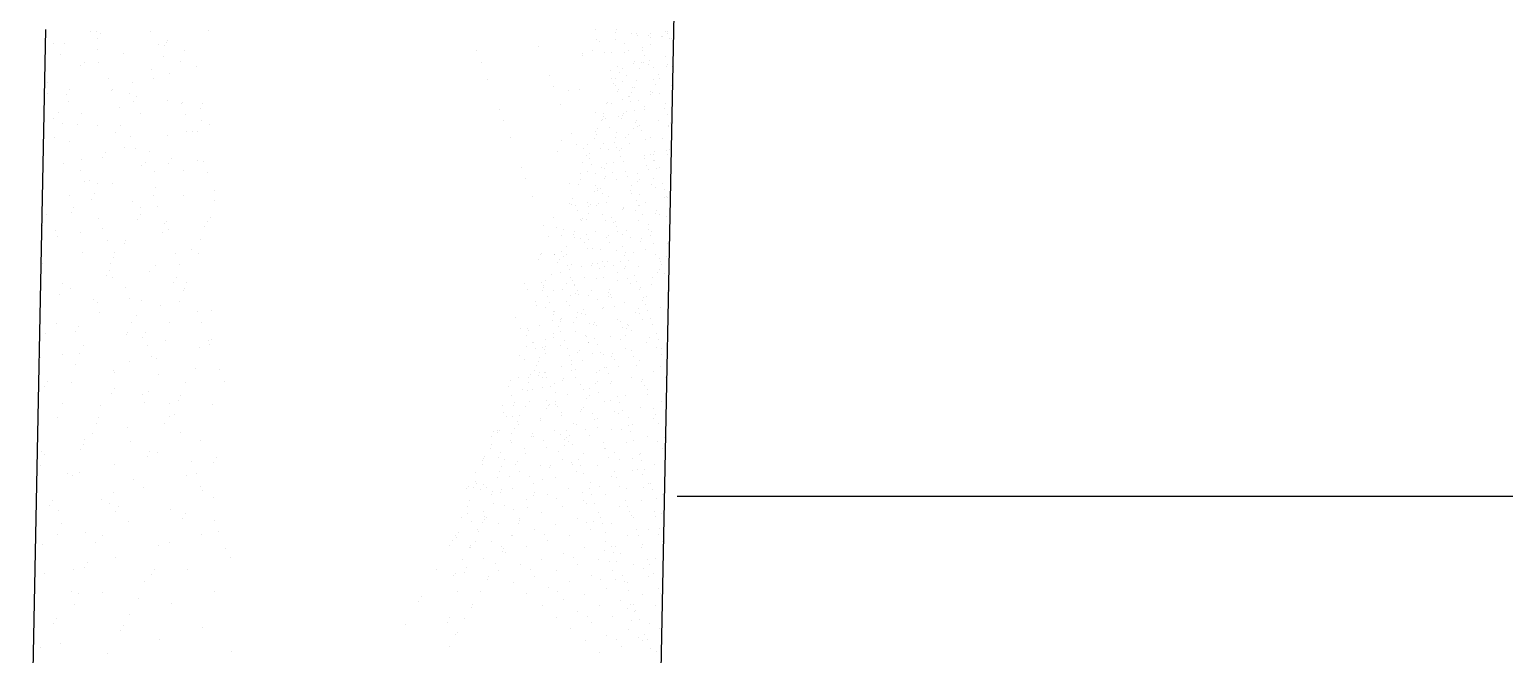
# Model space of a CAD drawing. Extents: x -1836 to 8857, y -4220 to 3051.
# Drawn here: x 8262.5 to 8319.8, y -595.4 to -571.1 of the extents above; entities that cross this region are included whole.
import ezdxf

# ---------------------------------------------------------------- set-up
doc = ezdxf.new("R2010")
doc.units = 0
doc.header["$MEASUREMENT"] = 0
doc.layers.get('0').update_dxf_attribs({"linetype": 'CONTINUOUS'})
doc.layers.add('15', color=1, linetype='CONTINUOUS')
doc.layers.add('25', color=2, linetype='CONTINUOUS')

# ---------------------------------------------------------------- blocks, each defined once
blk = doc.blocks.new('*X70')
at = {"color": 0}
for p, q in [((5015.584, 2578.565), (5015.584, 2578.565)), ((5016.195, 2577.327), (5016.195, 2577.327)), ((5016.996, 2577.673), (5016.996, 2577.673)), ((5018.592, 2577.572), (5018.592, 2577.572)), ((5018.776, 2577.403), (5018.776, 2577.403)), ((5019.309, 2577.332), (5019.309, 2577.332)), ((5019.554, 2577.661), (5019.554, 2577.661)), ((5022.402, 2577.183), (5022.402, 2577.183)), ((5015.586, 2576.694), (5015.586, 2576.694)), ((5015.647, 2576.638), (5015.647, 2576.638)), ((5015.77, 2576.526), (5015.77, 2576.526)), ((5016.617, 2577.058), (5016.617, 2577.058)), ((5017.019, 2576.474), (5017.019, 2576.474)), ((5018.348, 2576.735), (5018.348, 2576.735)), ((5018.377, 2576.653), (5018.377, 2576.653)), ((5018.898, 2576.722), (5018.898, 2576.722)), ((5019.646, 2576.606), (5019.646, 2576.606)), ((5019.711, 2576.829), (5019.711, 2576.829)), ((5019.731, 2577.064), (5019.731, 2577.064)), ((5020.965, 2576.769), (5020.965, 2576.769)), ((5021.069, 2577.008), (5021.069, 2577.008)), ((5021.589, 2577.076), (5021.589, 2577.076)), ((5022.845, 2577.069), (5022.845, 2577.069)), ((5023.523, 2576.756), (5023.523, 2576.756)), ((5023.648, 2576.572), (5023.648, 2576.572)), ((5015.021, 2576.085), (5015.021, 2576.085)), ((5015.685, 2576.299), (5015.685, 2576.299)), ((5016.206, 2576.367), (5016.206, 2576.367)), ((5018.135, 2576.091), (5018.135, 2576.091)), ((5021.249, 2576.097), (5021.249, 2576.097)), ((5022.318, 2575.831), (5022.318, 2575.831)), ((5023.832, 2576.403), (5023.832, 2576.403)), ((5024.363, 2576.102), (5024.363, 2576.102)), ((5024.935, 2575.864), (5024.935, 2575.864)), ((5027.493, 2575.852), (5027.493, 2575.852)), ((5016.64, 2575.728), (5016.64, 2575.728)), ((5017.059, 2575.746), (5017.059, 2575.746)), ((5019.617, 2575.734), (5019.617, 2575.734)), ((5020.641, 2575.694), (5020.641, 2575.694)), ((5020.826, 2575.525), (5020.826, 2575.525)), ((5024.702, 2575.606), (5024.702, 2575.606)), ((5027.374, 2575.249), (5027.374, 2575.249)), ((5027.895, 2575.317), (5027.895, 2575.317)), ((5028.703, 2575.571), (5028.703, 2575.571)), ((5028.708, 2575.424), (5028.708, 2575.424)), ((5028.888, 2575.402), (5028.888, 2575.402)), ((5030.066, 2575.603), (5030.066, 2575.603)), ((5030.587, 2575.672), (5030.587, 2575.672)), ((5015.71, 2574.711), (5015.71, 2574.711)), ((5017.003, 2574.823), (5017.003, 2574.823)), ((5017.425, 2574.554), (5017.425, 2574.554)), ((5017.635, 2574.816), (5017.635, 2574.816)), ((5017.82, 2574.647), (5017.82, 2574.647)), ((5018.411, 2574.808), (5018.411, 2574.808)), ((5020.117, 2574.828), (5020.117, 2574.828)), ((5020.539, 2574.56), (5020.539, 2574.56)), ((5021.028, 2574.842), (5021.028, 2574.842)), ((5021.696, 2574.728), (5021.696, 2574.728)), ((5022.511, 2574.608), (5022.511, 2574.608)), ((5023.231, 2574.834), (5023.231, 2574.834)), ((5023.324, 2574.715), (5023.324, 2574.715)), ((5023.586, 2574.83), (5023.586, 2574.83)), ((5023.653, 2574.565), (5023.653, 2574.565)), ((5024.683, 2574.894), (5024.683, 2574.894)), ((5025.203, 2574.963), (5025.203, 2574.963)), ((5025.697, 2574.694), (5025.697, 2574.694)), ((5026.016, 2575.07), (5026.016, 2575.07)), ((5026.287, 2574.927), (5026.287, 2574.927)), ((5026.345, 2574.84), (5026.345, 2574.84)), ((5026.767, 2574.571), (5026.767, 2574.571)), ((5028.905, 2574.96), (5028.905, 2574.96)), ((5029.758, 2574.605), (5029.758, 2574.605)), ((5031.463, 2574.948), (5031.463, 2574.948)), ((5033.759, 2574.571), (5033.759, 2574.571)), ((5014.629, 2573.939), (5014.629, 2573.939)), ((5017.941, 2574.007), (5017.941, 2574.007)), ((5019.299, 2574.186), (5019.299, 2574.186)), ((5019.82, 2574.254), (5019.82, 2574.254)), ((5020.633, 2574.361), (5020.633, 2574.361)), ((5021.991, 2574.54), (5021.991, 2574.54)), ((5022.381, 2573.904), (5022.381, 2573.904)), ((5024.998, 2573.938), (5024.998, 2573.938)), ((5025.882, 2574.525), (5025.882, 2574.525)), ((5027.556, 2573.925), (5027.556, 2573.925)), ((5030.257, 2574.023), (5030.257, 2574.023)), ((5032.875, 2574.056), (5032.875, 2574.056)), ((5033.943, 2574.402), (5033.943, 2574.402)), ((5035.433, 2574.044), (5035.433, 2574.044)), ((5036.892, 2573.913), (5036.892, 2573.913)), ((5037.705, 2574.02), (5037.705, 2574.02)), ((5038.134, 2574.141), (5038.134, 2574.141)), ((5014.436, 2573.545), (5014.436, 2573.545)), ((5014.504, 2573.786), (5014.504, 2573.786)), ((5014.814, 2573.77), (5014.814, 2573.77)), ((5015.249, 2573.652), (5015.249, 2573.652)), ((5015.828, 2573.581), (5015.828, 2573.581)), ((5016.607, 2573.831), (5016.607, 2573.831)), ((5017.122, 2573.819), (5017.122, 2573.819)), ((5017.128, 2573.9), (5017.128, 2573.9)), ((5018.69, 2573.85), (5018.69, 2573.85)), ((5018.943, 2573.587), (5018.943, 2573.587)), ((5019.68, 2573.807), (5019.68, 2573.807)), ((5022.057, 2573.593), (5022.057, 2573.593)), ((5022.691, 2573.816), (5022.691, 2573.816)), ((5022.875, 2573.647), (5022.875, 2573.647)), ((5025.171, 2573.598), (5025.171, 2573.598)), ((5026.752, 2573.727), (5026.752, 2573.727)), ((5028.285, 2573.604), (5028.285, 2573.604)), ((5030.753, 2573.693), (5030.753, 2573.693)), ((5030.937, 2573.524), (5030.937, 2573.524)), ((5032.322, 2573.311), (5032.322, 2573.311)), ((5033.68, 2573.49), (5033.68, 2573.49)), ((5034.201, 2573.558), (5034.201, 2573.558)), ((5034.813, 2573.605), (5034.813, 2573.605)), ((5035.014, 2573.665), (5035.014, 2573.665)), ((5036.372, 2573.844), (5036.372, 2573.844)), ((5015.684, 2572.973), (5015.684, 2572.973)), ((5015.773, 2572.784), (5015.773, 2572.784)), ((5018.474, 2572.882), (5018.474, 2572.882)), ((5019.685, 2572.938), (5019.685, 2572.938)), ((5019.869, 2572.769), (5019.869, 2572.769)), ((5021.091, 2572.915), (5021.091, 2572.915)), ((5023.649, 2572.903), (5023.649, 2572.903)), ((5023.745, 2572.85), (5023.745, 2572.85)), ((5026.35, 2573), (5026.35, 2573)), ((5027.747, 2572.815), (5027.747, 2572.815)), ((5027.931, 2572.646), (5027.931, 2572.646)), ((5028.296, 2572.781), (5028.296, 2572.781)), ((5028.817, 2572.849), (5028.817, 2572.849)), ((5028.968, 2573.033), (5028.968, 2573.033)), ((5029.63, 2572.956), (5029.63, 2572.956)), ((5030.988, 2573.135), (5030.988, 2573.135)), ((5031.509, 2573.204), (5031.509, 2573.204)), ((5031.526, 2573.021), (5031.526, 2573.021)), ((5031.807, 2572.727), (5031.807, 2572.727)), ((5034.227, 2573.118), (5034.227, 2573.118)), ((5035.809, 2572.693), (5035.809, 2572.693)), ((5036.844, 2573.152), (5036.844, 2573.152)), ((5039.403, 2573.14), (5039.403, 2573.14)), ((5042.103, 2573.237), (5042.103, 2573.237)), ((5014.696, 2572.313), (5014.696, 2572.313)), ((5015.118, 2572.044), (5015.118, 2572.044)), ((5016.679, 2572.06), (5016.679, 2572.06)), ((5017.81, 2572.319), (5017.81, 2572.319)), ((5018.232, 2572.05), (5018.232, 2572.05)), ((5020.925, 2572.324), (5020.925, 2572.324)), ((5021.346, 2572.056), (5021.346, 2572.056)), ((5022.444, 2571.977), (5022.444, 2571.977)), ((5022.913, 2572.072), (5022.913, 2572.072)), ((5023.433, 2572.141), (5023.433, 2572.141)), ((5024.039, 2572.33), (5024.039, 2572.33)), ((5024.246, 2572.248), (5024.246, 2572.248)), ((5024.46, 2572.061), (5024.46, 2572.061)), ((5025.061, 2572.011), (5025.061, 2572.011)), ((5025.605, 2572.427), (5025.605, 2572.427)), ((5026.125, 2572.495), (5026.125, 2572.495)), ((5026.938, 2572.602), (5026.938, 2572.602)), ((5027.153, 2572.336), (5027.153, 2572.336)), ((5027.575, 2572.067), (5027.575, 2572.067)), ((5027.619, 2571.999), (5027.619, 2571.999)), ((5030.267, 2572.341), (5030.267, 2572.341)), ((5030.32, 2572.096), (5030.32, 2572.096)), ((5030.689, 2572.073), (5030.689, 2572.073)), ((5032.938, 2572.129), (5032.938, 2572.129)), ((5035.496, 2572.117), (5035.496, 2572.117)), ((5035.993, 2572.524), (5035.993, 2572.524)), ((5038.197, 2572.214), (5038.197, 2572.214)), ((5040.814, 2572.248), (5040.814, 2572.248)), ((5014.567, 2571.859), (5014.567, 2571.859)), ((5016.863, 2571.892), (5016.863, 2571.892)), ((5017.185, 2571.892), (5017.185, 2571.892)), ((5017.529, 2571.363), (5017.529, 2571.363)), ((5018.05, 2571.432), (5018.05, 2571.432)), ((5018.863, 2571.539), (5018.863, 2571.539)), ((5019.743, 2571.88), (5019.743, 2571.88)), ((5020.221, 2571.718), (5020.221, 2571.718)), ((5020.739, 2571.972), (5020.739, 2571.972)), ((5020.742, 2571.786), (5020.742, 2571.786)), ((5021.555, 2571.893), (5021.555, 2571.893)), ((5024.741, 2571.938), (5024.741, 2571.938)), ((5024.925, 2571.769), (5024.925, 2571.769)), ((5028.801, 2571.849), (5028.801, 2571.849)), ((5032.803, 2571.815), (5032.803, 2571.815)), ((5032.987, 2571.646), (5032.987, 2571.646)), ((5036.863, 2571.726), (5036.863, 2571.726)), ((5016.171, 2571.185), (5016.171, 2571.185)), ((5016.636, 2571.077), (5016.636, 2571.077)), ((5017.733, 2571.094), (5017.733, 2571.094)), ((5018.537, 2570.955), (5018.537, 2570.955)), ((5019.75, 2571.083), (5019.75, 2571.083)), ((5021.154, 2570.988), (5021.154, 2570.988)), ((5021.735, 2571.06), (5021.735, 2571.06)), ((5021.919, 2570.891), (5021.919, 2570.891)), ((5022.864, 2571.088), (5022.864, 2571.088)), ((5023.712, 2570.976), (5023.712, 2570.976)), ((5025.795, 2570.972), (5025.795, 2570.972)), ((5025.979, 2571.094), (5025.979, 2571.094)), ((5026.413, 2571.073), (5026.413, 2571.073)), ((5029.031, 2571.107), (5029.031, 2571.107)), ((5029.093, 2571.1), (5029.093, 2571.1)), ((5029.797, 2570.937), (5029.797, 2570.937)), ((5029.981, 2570.768), (5029.981, 2570.768)), ((5031.589, 2571.094), (5031.589, 2571.094)), ((5032.207, 2571.105), (5032.207, 2571.105)), ((5033.857, 2570.849), (5033.857, 2570.849)), ((5034.29, 2571.192), (5034.29, 2571.192)), ((5036.907, 2571.225), (5036.907, 2571.225)), ((5037.858, 2570.814), (5037.858, 2570.814)), ((5039.466, 2571.213), (5039.466, 2571.213)), ((5022.789, 2570.094), (5022.789, 2570.094)), ((5025.124, 2570.084), (5025.124, 2570.084)), ((5026.79, 2570.06), (5026.79, 2570.06)), ((5027.682, 2570.072), (5027.682, 2570.072)), ((5030.383, 2570.169), (5030.383, 2570.169)), ((5033.001, 2570.202), (5033.001, 2570.202)), ((5035.559, 2570.19), (5035.559, 2570.19)), ((5038.043, 2570.646), (5038.043, 2570.646)), ((5038.26, 2570.287), (5038.26, 2570.287)), ((5040.877, 2570.321), (5040.877, 2570.321)), ((5021.732, 2569.82), (5021.732, 2569.82)), ((5022.154, 2569.552), (5022.154, 2569.552)), ((5022.507, 2570.051), (5022.507, 2570.051)), ((5024.846, 2569.826), (5024.846, 2569.826)), ((5025.268, 2569.557), (5025.268, 2569.557)), ((5026.975, 2569.891), (5026.975, 2569.891)), ((5027.961, 2569.832), (5027.961, 2569.832)), ((5028.382, 2569.563), (5028.382, 2569.563)), ((5030.851, 2569.971), (5030.851, 2569.971)), ((5031.075, 2569.837), (5031.075, 2569.837)), ((5031.496, 2569.569), (5031.496, 2569.569)), ((5034.189, 2569.843), (5034.189, 2569.843)), ((5034.61, 2569.574), (5034.61, 2569.574)), ((5034.852, 2569.937), (5034.852, 2569.937)), ((5035.037, 2569.768), (5035.037, 2569.768)), ((5038.913, 2569.848), (5038.913, 2569.848)), ((5023.784, 2569.182), (5023.784, 2569.182)), ((5026.476, 2569.146), (5026.476, 2569.146)), ((5027.845, 2569.093), (5027.845, 2569.093)), ((5029.094, 2569.18), (5029.094, 2569.18)), ((5031.652, 2569.168), (5031.652, 2569.168)), ((5031.846, 2569.059), (5031.846, 2569.059)), ((5032.03, 2568.89), (5032.03, 2568.89)), ((5034.353, 2569.265), (5034.353, 2569.265)), ((5035.907, 2568.971), (5035.907, 2568.971)), ((5036.97, 2569.298), (5036.97, 2569.298)), ((5039.529, 2569.286), (5039.529, 2569.286)), ((5039.908, 2568.936), (5039.908, 2568.936)), ((5026.786, 2568.59), (5026.786, 2568.59)), ((5027.745, 2568.145), (5027.745, 2568.145)), ((5028.84, 2568.181), (5028.84, 2568.181)), ((5029.9, 2568.596), (5029.9, 2568.596)), ((5030.446, 2568.242), (5030.446, 2568.242)), ((5033.014, 2568.601), (5033.014, 2568.601)), ((5033.064, 2568.276), (5033.064, 2568.276)), ((5035.622, 2568.263), (5035.622, 2568.263)), ((5036.129, 2568.607), (5036.129, 2568.607)), ((5038.323, 2568.361), (5038.323, 2568.361)), ((5040.092, 2568.767), (5040.092, 2568.767)), ((5029.024, 2568.013), (5029.024, 2568.013)), ((5032.9, 2568.093), (5032.9, 2568.093)), ((5036.902, 2568.059), (5036.902, 2568.059)), ((5037.086, 2567.89), (5037.086, 2567.89)), ((5040.962, 2567.97), (5040.962, 2567.97)), ((5031.715, 2567.241), (5031.715, 2567.241)), ((5031.882, 2567.333), (5031.882, 2567.333)), ((5032.304, 2567.064), (5032.304, 2567.064)), ((5033.896, 2567.181), (5033.896, 2567.181)), ((5034.08, 2567.012), (5034.08, 2567.012)), ((5034.416, 2567.338), (5034.416, 2567.338)), ((5034.996, 2567.339), (5034.996, 2567.339)), ((5035.418, 2567.07), (5035.418, 2567.07)), ((5037.033, 2567.371), (5037.033, 2567.371)), ((5037.956, 2567.093), (5037.956, 2567.093)), ((5038.111, 2567.344), (5038.111, 2567.344)), ((5038.532, 2567.076), (5038.532, 2567.076)), ((5034.95, 2566.215), (5034.95, 2566.215)), ((5035.685, 2566.337), (5035.685, 2566.337)), ((5036.936, 2566.103), (5036.936, 2566.103)), ((5038.952, 2566.18), (5038.952, 2566.18)), ((5039.136, 2566.012), (5039.136, 2566.012)), ((5040.05, 2566.109), (5040.05, 2566.109)), ((5040.006, 2565.214), (5040.006, 2565.214))]:
    blk.add_line(p, q, dxfattribs=at)
blk = doc.blocks.new('*X71')
at = {"color": 0}
for p, q in [((5020.232, 2597.863), (5020.232, 2597.863)), ((5020.272, 2597.964), (5020.272, 2597.964)), ((5020.416, 2597.694), (5020.416, 2597.694)), ((5021.768, 2597.813), (5021.768, 2597.813)), ((5020.41, 2597.634), (5020.41, 2597.634)), ((5021.625, 2597.026), (5021.625, 2597.026)), ((5024.242, 2597.06), (5024.242, 2597.06)), ((5021.286, 2596.897), (5021.286, 2596.897)), ((5025.287, 2596.863), (5025.287, 2596.863)), ((5025.472, 2596.694), (5025.472, 2596.694)), ((5020.335, 2596.037), (5020.335, 2596.037)), ((5022.281, 2595.985), (5022.281, 2595.985)), ((5022.466, 2595.816), (5022.466, 2595.816)), ((5022.893, 2596.025), (5022.893, 2596.025)), ((5025.594, 2596.122), (5025.594, 2596.122)), ((5025.903, 2595.768), (5025.903, 2595.768)), ((5026.342, 2595.897), (5026.342, 2595.897)), ((5026.716, 2595.875), (5026.716, 2595.875)), ((5028.074, 2596.054), (5028.074, 2596.054)), ((5028.212, 2596.155), (5028.212, 2596.155)), ((5021.332, 2595.166), (5021.332, 2595.166)), ((5021.688, 2595.099), (5021.688, 2595.099)), ((5022.69, 2595.345), (5022.69, 2595.345)), ((5023.211, 2595.414), (5023.211, 2595.414)), ((5024.024, 2595.521), (5024.024, 2595.521)), ((5024.305, 2595.133), (5024.305, 2595.133)), ((5025.382, 2595.7), (5025.382, 2595.7)), ((5026.863, 2595.12), (5026.863, 2595.12)), ((5029.564, 2595.218), (5029.564, 2595.218)), ((5019.459, 2594.939), (5019.459, 2594.939)), ((5019.884, 2594.873), (5019.884, 2594.873)), ((5019.999, 2594.991), (5019.999, 2594.991)), ((5020.306, 2594.604), (5020.306, 2594.604)), ((5020.519, 2595.059), (5020.519, 2595.059)), ((5023.336, 2595.019), (5023.336, 2595.019)), ((5027.337, 2594.985), (5027.337, 2594.985)), ((5027.521, 2594.816), (5027.521, 2594.816)), ((5020.329, 2594.141), (5020.329, 2594.141)), ((5020.398, 2594.11), (5020.398, 2594.11)), ((5022.956, 2594.098), (5022.956, 2594.098)), ((5024.331, 2594.107), (5024.331, 2594.107)), ((5024.515, 2593.938), (5024.515, 2593.938)), ((5025.657, 2594.195), (5025.657, 2594.195)), ((5028.275, 2594.229), (5028.275, 2594.229)), ((5028.391, 2594.019), (5028.391, 2594.019)), ((5030.833, 2594.216), (5030.833, 2594.216)), ((5031.688, 2593.941), (5031.688, 2593.941)), ((5032.208, 2594.009), (5032.208, 2594.009)), ((5033.021, 2594.116), (5033.021, 2594.116)), ((5033.534, 2594.314), (5033.534, 2594.314)), ((5034.379, 2594.295), (5034.379, 2594.295)), ((5034.9, 2594.363), (5034.9, 2594.363)), ((5021.751, 2593.172), (5021.751, 2593.172)), ((5021.824, 2593.637), (5021.824, 2593.637)), ((5024.368, 2593.206), (5024.368, 2593.206)), ((5026.304, 2593.232), (5026.304, 2593.232)), ((5026.825, 2593.3), (5026.825, 2593.3)), ((5026.926, 2593.194), (5026.926, 2593.194)), ((5027.638, 2593.407), (5027.638, 2593.407)), ((5028.996, 2593.586), (5028.996, 2593.586)), ((5029.516, 2593.655), (5029.516, 2593.655)), ((5029.627, 2593.291), (5029.627, 2593.291)), ((5030.329, 2593.762), (5030.329, 2593.762)), ((5032.245, 2593.324), (5032.245, 2593.324)), ((5034.803, 2593.312), (5034.803, 2593.312)), ((5037.504, 2593.409), (5037.504, 2593.409)), ((5020.921, 2592.523), (5020.921, 2592.523)), ((5021.441, 2592.592), (5021.441, 2592.592)), ((5022.254, 2592.699), (5022.254, 2592.699)), ((5023.612, 2592.877), (5023.612, 2592.877)), ((5024.133, 2592.946), (5024.133, 2592.946)), ((5024.946, 2593.053), (5024.946, 2593.053)), ((5025.385, 2593.141), (5025.385, 2593.141)), ((5029.387, 2593.107), (5029.387, 2593.107)), ((5029.571, 2592.938), (5029.571, 2592.938)), ((5040.685, 2592.536), (5040.685, 2592.536)), ((5041.205, 2592.604), (5041.205, 2592.604)), ((5019.562, 2592.344), (5019.562, 2592.344)), ((5023.806, 2592.374), (5023.806, 2592.374)), ((5024.228, 2592.105), (5024.228, 2592.105)), ((5025.72, 2592.268), (5025.72, 2592.268)), ((5026.38, 2592.229), (5026.38, 2592.229)), ((5026.565, 2592.06), (5026.565, 2592.06)), ((5028.338, 2592.302), (5028.338, 2592.302)), ((5030.441, 2592.14), (5030.441, 2592.14)), ((5030.896, 2592.289), (5030.896, 2592.289)), ((5033.597, 2592.387), (5033.597, 2592.387)), ((5035.822, 2591.896), (5035.822, 2591.896)), ((5036.215, 2592.42), (5036.215, 2592.42)), ((5036.635, 2592.003), (5036.635, 2592.003)), ((5037.993, 2592.182), (5037.993, 2592.182)), ((5038.514, 2592.25), (5038.514, 2592.25)), ((5038.773, 2592.408), (5038.773, 2592.408)), ((5039.327, 2592.357), (5039.327, 2592.357)), ((5041.474, 2592.505), (5041.474, 2592.505)), ((5026.989, 2591.267), (5026.989, 2591.267)), ((5027.435, 2591.263), (5027.435, 2591.263)), ((5029.69, 2591.364), (5029.69, 2591.364)), ((5031.251, 2591.294), (5031.251, 2591.294)), ((5031.436, 2591.228), (5031.436, 2591.228)), ((5032.308, 2591.397), (5032.308, 2591.397)), ((5032.61, 2591.473), (5032.61, 2591.473)), ((5033.13, 2591.541), (5033.13, 2591.541)), ((5033.943, 2591.648), (5033.943, 2591.648)), ((5034.866, 2591.385), (5034.866, 2591.385)), ((5035.301, 2591.827), (5035.301, 2591.827)), ((5037.567, 2591.483), (5037.567, 2591.483)), ((5040.184, 2591.516), (5040.184, 2591.516)), ((5042.742, 2591.504), (5042.742, 2591.504)), ((5045.443, 2591.601), (5045.443, 2591.601)), ((5027.226, 2590.764), (5027.226, 2590.764)), ((5027.747, 2590.833), (5027.747, 2590.833)), ((5028.56, 2590.94), (5028.56, 2590.94)), ((5029.918, 2591.118), (5029.918, 2591.118)), ((5030.438, 2591.187), (5030.438, 2591.187)), ((5031.621, 2591.06), (5031.621, 2591.06)), ((5044.154, 2590.612), (5044.154, 2590.612)), ((5045.632, 2590.598), (5045.632, 2590.598)), ((5021.843, 2590.055), (5021.843, 2590.055)), ((5022.363, 2590.124), (5022.363, 2590.124)), ((5023.176, 2590.231), (5023.176, 2590.231)), ((5024.534, 2590.41), (5024.534, 2590.41)), ((5025.055, 2590.478), (5025.055, 2590.478)), ((5025.868, 2590.585), (5025.868, 2590.585)), ((5028.401, 2590.375), (5028.401, 2590.375)), ((5028.43, 2590.351), (5028.43, 2590.351)), ((5028.614, 2590.182), (5028.614, 2590.182)), ((5030.959, 2590.363), (5030.959, 2590.363)), ((5032.491, 2590.262), (5032.491, 2590.262)), ((5033.66, 2590.46), (5033.66, 2590.46)), ((5036.278, 2590.493), (5036.278, 2590.493)), ((5038.836, 2590.481), (5038.836, 2590.481)), ((5041.537, 2590.578), (5041.537, 2590.578)), ((5041.607, 2590.068), (5041.607, 2590.068)), ((5042.127, 2590.137), (5042.127, 2590.137)), ((5042.94, 2590.244), (5042.94, 2590.244)), ((5044.299, 2590.423), (5044.299, 2590.423)), ((5044.819, 2590.491), (5044.819, 2590.491)), ((5019.151, 2589.701), (5019.151, 2589.701)), ((5019.671, 2589.769), (5019.671, 2589.769)), ((5020.484, 2589.876), (5020.484, 2589.876)), ((5029.484, 2589.385), (5029.484, 2589.385)), ((5029.753, 2589.437), (5029.753, 2589.437)), ((5032.371, 2589.471), (5032.371, 2589.471)), ((5033.486, 2589.35), (5033.486, 2589.35)), ((5034.929, 2589.458), (5034.929, 2589.458)), ((5036.223, 2589.359), (5036.223, 2589.359)), ((5036.744, 2589.428), (5036.744, 2589.428)), ((5037.557, 2589.535), (5037.557, 2589.535)), ((5037.63, 2589.556), (5037.63, 2589.556)), ((5038.915, 2589.714), (5038.915, 2589.714)), ((5039.436, 2589.782), (5039.436, 2589.782)), ((5040.247, 2589.589), (5040.247, 2589.589)), ((5040.249, 2589.889), (5040.249, 2589.889)), ((5042.805, 2589.577), (5042.805, 2589.577)), ((5045.506, 2589.674), (5045.506, 2589.674)), ((5031.36, 2588.719), (5031.36, 2588.719)), ((5032.173, 2588.826), (5032.173, 2588.826)), ((5033.532, 2589.005), (5033.532, 2589.005)), ((5033.67, 2589.181), (5033.67, 2589.181)), ((5034.052, 2589.074), (5034.052, 2589.074)), ((5034.865, 2589.181), (5034.865, 2589.181)), ((5044.217, 2588.685), (5044.217, 2588.685)), ((5030.84, 2588.651), (5030.84, 2588.651)), ((5033.723, 2588.533), (5033.723, 2588.533)), ((5034.54, 2588.384), (5034.54, 2588.384)), ((5036.341, 2588.566), (5036.341, 2588.566)), ((5038.899, 2588.554), (5038.899, 2588.554)), ((5041.6, 2588.652), (5041.6, 2588.652)), ((5034.992, 2587.532), (5034.992, 2587.532)), ((5035.535, 2587.472), (5035.535, 2587.472)), ((5037.693, 2587.629), (5037.693, 2587.629)), ((5040.31, 2587.662), (5040.31, 2587.662)), ((5042.868, 2587.65), (5042.868, 2587.65)), ((5035.72, 2587.303), (5035.72, 2587.303)), ((5036.404, 2586.64), (5036.404, 2586.64)), ((5036.59, 2586.506), (5036.59, 2586.506)), ((5038.962, 2586.627), (5038.962, 2586.627)), ((5041.663, 2586.725), (5041.663, 2586.725)), ((5037.585, 2585.594), (5037.585, 2585.594)), ((5037.756, 2585.702), (5037.756, 2585.702)), ((5040.373, 2585.735), (5040.373, 2585.735)), ((5037.769, 2585.425), (5037.769, 2585.425)), ((5038.639, 2584.628), (5038.639, 2584.628)), ((5039.025, 2584.701), (5039.025, 2584.701)), ((5039.635, 2583.716), (5039.635, 2583.716)), ((5039.819, 2583.547), (5039.819, 2583.547)), ((5040.689, 2582.75), (5040.689, 2582.75)), ((5041.684, 2581.838), (5041.684, 2581.838)), ((5041.869, 2581.669), (5041.869, 2581.669)), ((5042.739, 2580.872), (5042.739, 2580.872))]:
    blk.add_line(p, q, dxfattribs=at)
blk = doc.blocks.new('*X75')
at = {"color": 0}
for p, q in [((5033.16, 2627.79), (5033.16, 2627.79)), ((5033.67, 2627.99), (5033.67, 2627.99)), ((5033.68, 2627.86), (5033.68, 2627.86)), ((5035.81, 2627.18), (5035.81, 2627.18)), ((5032.8, 2626.3), (5032.8, 2626.3)), ((5032.99, 2626.13), (5032.99, 2626.13)), ((5033.12, 2626.23), (5033.12, 2626.23)), ((5033.73, 2626.07), (5033.73, 2626.07)), ((5035.08, 2627.1), (5035.08, 2627.1)), ((5035.99, 2627.01), (5035.99, 2627.01)), ((5036.43, 2626.17), (5036.43, 2626.17)), ((5036.86, 2626.21), (5036.86, 2626.21)), ((5037.64, 2627.09), (5037.64, 2627.09)), ((5039.05, 2626.2), (5039.05, 2626.2)), ((5039.47, 2626.03), (5039.47, 2626.03)), ((5039.99, 2626.1), (5039.99, 2626.1)), ((5040.8, 2626.21), (5040.8, 2626.21)), ((5040.86, 2626.18), (5040.86, 2626.18)), ((5041.05, 2626.01), (5041.05, 2626.01)), ((5032.41, 2624.69), (5032.41, 2624.69)), ((5032.53, 2625.14), (5032.53, 2625.14)), ((5032.72, 2625.15), (5032.72, 2625.15)), ((5033.86, 2625.33), (5033.86, 2625.33)), ((5034.08, 2625.33), (5034.08, 2625.33)), ((5034.6, 2625.39), (5034.6, 2625.39)), ((5035.11, 2624.97), (5035.11, 2624.97)), ((5035.14, 2625.18), (5035.14, 2625.18)), ((5035.42, 2625.5), (5035.42, 2625.5)), ((5035.53, 2624.7), (5035.53, 2624.7)), ((5036.77, 2625.68), (5036.77, 2625.68)), ((5037.29, 2625.75), (5037.29, 2625.75)), ((5037.7, 2625.16), (5037.7, 2625.16)), ((5037.86, 2625.3), (5037.86, 2625.3)), ((5038.04, 2625.13), (5038.04, 2625.13)), ((5038.11, 2625.86), (5038.11, 2625.86)), ((5040.4, 2625.26), (5040.4, 2625.26)), ((5041.92, 2625.21), (5041.92, 2625.21)), ((5043.02, 2625.29), (5043.02, 2625.29)), ((5031.85, 2623.54), (5031.85, 2623.54)), ((5032.03, 2623.37), (5032.03, 2623.37)), ((5033.79, 2624.14), (5033.79, 2624.14)), ((5033.93, 2623.73), (5033.93, 2623.73)), ((5034.85, 2624.42), (5034.85, 2624.42)), ((5035.04, 2624.25), (5035.04, 2624.25)), ((5035.91, 2623.45), (5035.91, 2623.45)), ((5036.5, 2624.24), (5036.5, 2624.24)), ((5037.05, 2623.73), (5037.05, 2623.73)), ((5038.91, 2624.33), (5038.91, 2624.33)), ((5039.03, 2623.39), (5039.03, 2623.39)), ((5039.11, 2624.27), (5039.11, 2624.27)), ((5039.91, 2623.42), (5039.91, 2623.42)), ((5040.39, 2623.57), (5040.39, 2623.57)), ((5040.47, 2623.33), (5040.47, 2623.33)), ((5040.91, 2623.64), (5040.91, 2623.64)), ((5041.67, 2624.26), (5041.67, 2624.26)), ((5041.72, 2623.74), (5041.72, 2623.74)), ((5042.91, 2624.3), (5042.91, 2624.3)), ((5043.08, 2623.92), (5043.08, 2623.92)), ((5043.08, 2623.37), (5043.08, 2623.37)), ((5043.1, 2624.13), (5043.1, 2624.13)), ((5043.6, 2623.99), (5043.6, 2623.99)), ((5043.97, 2623.33), (5043.97, 2623.33)), ((5044.37, 2624.36), (5044.37, 2624.36)), ((5044.41, 2624.1), (5044.41, 2624.1)), ((5045.64, 2623.36), (5045.64, 2623.36)), ((5045.77, 2624.28), (5045.77, 2624.28)), ((5046.29, 2624.34), (5046.29, 2624.34)), ((5046.97, 2624.21), (5046.97, 2624.21)), ((5046.99, 2624.39), (5046.99, 2624.39)), ((5047.11, 2624.45), (5047.11, 2624.45)), ((5048.34, 2623.45), (5048.34, 2623.45)), ((5050.96, 2623.49), (5050.96, 2623.49)), ((5032.59, 2623.22), (5032.59, 2623.22)), ((5033.65, 2622.68), (5033.65, 2622.68)), ((5035, 2622.86), (5035, 2622.86)), ((5035.21, 2623.25), (5035.21, 2623.25)), ((5035.53, 2622.93), (5035.53, 2622.93)), ((5035.91, 2622.46), (5035.91, 2622.46)), ((5036.34, 2623.03), (5036.34, 2623.03)), ((5036.34, 2622.19), (5036.34, 2622.19)), ((5036.56, 2622.31), (5036.56, 2622.31)), ((5036.9, 2622.54), (5036.9, 2622.54)), ((5037.09, 2622.37), (5037.09, 2622.37)), ((5037.7, 2623.21), (5037.7, 2623.21)), ((5037.76, 2623.24), (5037.76, 2623.24)), ((5038.22, 2623.28), (5038.22, 2623.28)), ((5039.03, 2622.47), (5039.03, 2622.47)), ((5039.18, 2622.35), (5039.18, 2622.35)), ((5039.45, 2622.2), (5039.45, 2622.2)), ((5040.09, 2623.25), (5040.09, 2623.25)), ((5040.96, 2622.45), (5040.96, 2622.45)), ((5041.73, 2622.33), (5041.73, 2622.33)), ((5044.44, 2622.43), (5044.44, 2622.43)), ((5044.96, 2622.42), (5044.96, 2622.42)), ((5045.15, 2622.25), (5045.15, 2622.25)), ((5047.05, 2622.46), (5047.05, 2622.46)), ((5047.97, 2623.3), (5047.97, 2623.3)), ((5048.15, 2623.13), (5048.15, 2623.13)), ((5049.02, 2622.33), (5049.02, 2622.33)), ((5049.39, 2622.16), (5049.39, 2622.16)), ((5049.61, 2622.45), (5049.61, 2622.45)), ((5049.91, 2622.23), (5049.91, 2622.23)), ((5050.72, 2622.34), (5050.72, 2622.34)), ((5052.03, 2623.21), (5052.03, 2623.21)), ((5052.08, 2622.52), (5052.08, 2622.52)), ((5052.31, 2622.55), (5052.31, 2622.55)), ((5052.6, 2622.58), (5052.6, 2622.58)), ((5053.03, 2622.3), (5053.03, 2622.3)), ((5053.21, 2622.13), (5053.21, 2622.13)), ((5053.41, 2622.69), (5053.41, 2622.69)), ((5054.93, 2622.58), (5054.93, 2622.58)), ((5037.83, 2621.31), (5037.83, 2621.31)), ((5037.85, 2621.23), (5037.85, 2621.23)), ((5037.96, 2621.58), (5037.96, 2621.58)), ((5039.14, 2620.81), (5039.14, 2620.81)), ((5039.95, 2620.92), (5039.95, 2620.92)), ((5040.53, 2621.41), (5040.53, 2621.41)), ((5040.97, 2621.23), (5040.97, 2621.23)), ((5041.31, 2621.1), (5041.31, 2621.1)), ((5041.83, 2621.17), (5041.83, 2621.17)), ((5041.96, 2621.54), (5041.96, 2621.54)), ((5042.14, 2621.37), (5042.14, 2621.37)), ((5042.64, 2621.27), (5042.64, 2621.27)), ((5043.15, 2621.44), (5043.15, 2621.44)), ((5044, 2621.45), (5044, 2621.45)), ((5044.52, 2621.52), (5044.52, 2621.52)), ((5045.34, 2621.63), (5045.34, 2621.63)), ((5045.7, 2621.43), (5045.7, 2621.43)), ((5046.02, 2621.45), (5046.02, 2621.45)), ((5046.69, 2621.81), (5046.69, 2621.81)), ((5047.21, 2621.88), (5047.21, 2621.88)), ((5048.03, 2621.98), (5048.03, 2621.98)), ((5048.41, 2621.53), (5048.41, 2621.53)), ((5050.02, 2621.42), (5050.02, 2621.42)), ((5050.2, 2621.25), (5050.2, 2621.25)), ((5051.02, 2621.56), (5051.02, 2621.56)), ((5053.58, 2621.55), (5053.58, 2621.55)), ((5054.08, 2621.33), (5054.08, 2621.33)), ((5056.28, 2621.64), (5056.28, 2621.64)), ((5058.38, 2620.76), (5058.38, 2620.76)), ((5058.9, 2620.83), (5058.9, 2620.83)), ((5059.72, 2620.93), (5059.72, 2620.93)), ((5038.62, 2620.74), (5038.62, 2620.74)), ((5038.95, 2620.66), (5038.95, 2620.66)), ((5039.14, 2620.5), (5039.14, 2620.5)), ((5039.24, 2620.42), (5039.24, 2620.42)), ((5039.84, 2619.96), (5039.84, 2619.96)), ((5040.01, 2619.7), (5040.01, 2619.7)), ((5040.26, 2619.7), (5040.26, 2619.7)), ((5040.59, 2619.48), (5040.59, 2619.48)), ((5041.8, 2620.41), (5041.8, 2620.41)), ((5042.95, 2619.97), (5042.95, 2619.97)), ((5043.01, 2620.58), (5043.01, 2620.58)), ((5043.21, 2619.51), (5043.21, 2619.51)), ((5043.37, 2619.7), (5043.37, 2619.7)), ((5044.01, 2619.66), (5044.01, 2619.66)), ((5044.19, 2619.5), (5044.19, 2619.5)), ((5044.5, 2620.5), (5044.5, 2620.5)), ((5045.77, 2619.5), (5045.77, 2619.5)), ((5047.01, 2620.54), (5047.01, 2620.54)), ((5047.12, 2620.54), (5047.12, 2620.54)), ((5047.2, 2620.37), (5047.2, 2620.37)), ((5048.07, 2619.58), (5048.07, 2619.58)), ((5048.47, 2619.6), (5048.47, 2619.6)), ((5048.95, 2619.52), (5048.95, 2619.52)), ((5049.67, 2620.52), (5049.67, 2620.52)), ((5050.31, 2619.69), (5050.31, 2619.69)), ((5050.83, 2619.76), (5050.83, 2619.76)), ((5051.07, 2620.45), (5051.07, 2620.45)), ((5051.09, 2619.63), (5051.09, 2619.63)), ((5051.64, 2619.87), (5051.64, 2619.87)), ((5052.07, 2619.54), (5052.07, 2619.54)), ((5052.37, 2620.62), (5052.37, 2620.62)), ((5053, 2620.05), (5053, 2620.05)), ((5053.52, 2620.12), (5053.52, 2620.12)), ((5053.64, 2619.62), (5053.64, 2619.62)), ((5054.33, 2620.22), (5054.33, 2620.22)), ((5054.99, 2620.66), (5054.99, 2620.66)), ((5055.08, 2620.42), (5055.08, 2620.42)), ((5055.26, 2620.25), (5055.26, 2620.25)), ((5055.69, 2620.4), (5055.69, 2620.4)), ((5056.21, 2620.47), (5056.21, 2620.47)), ((5056.34, 2619.72), (5056.34, 2619.72)), ((5057.02, 2620.58), (5057.02, 2620.58)), ((5057.55, 2620.64), (5057.55, 2620.64)), ((5058.96, 2619.75), (5058.96, 2619.75)), ((5060.25, 2620.74), (5060.25, 2620.74)), ((5061.52, 2619.74), (5061.52, 2619.74)), ((5064.22, 2619.84), (5064.22, 2619.84)), ((5041, 2618.79), (5041, 2618.79)), ((5041.78, 2618.73), (5041.78, 2618.73)), ((5041.86, 2618.48), (5041.86, 2618.48)), ((5042.23, 2618.63), (5042.23, 2618.63)), ((5042.75, 2618.7), (5042.75, 2618.7)), ((5043.57, 2618.81), (5043.57, 2618.81)), ((5044.56, 2618.58), (5044.56, 2618.58)), ((5044.89, 2618.73), (5044.89, 2618.73)), ((5044.92, 2618.99), (5044.92, 2618.99)), ((5045.06, 2618.7), (5045.06, 2618.7)), ((5045.44, 2619.05), (5045.44, 2619.05)), ((5046.26, 2619.16), (5046.26, 2619.16)), ((5047.18, 2618.61), (5047.18, 2618.61)), ((5047.62, 2619.34), (5047.62, 2619.34)), ((5048.14, 2619.41), (5048.14, 2619.41)), ((5049.06, 2618.66), (5049.06, 2618.66)), ((5049.25, 2618.49), (5049.25, 2618.49)), ((5049.74, 2618.6), (5049.74, 2618.6)), ((5052.25, 2619.37), (5052.25, 2619.37)), ((5052.44, 2618.69), (5052.44, 2618.69)), ((5053.12, 2618.58), (5053.12, 2618.58)), ((5055.06, 2618.73), (5055.06, 2618.73)), ((5056.13, 2619.45), (5056.13, 2619.45)), ((5057.12, 2618.54), (5057.12, 2618.54)), ((5057.31, 2618.37), (5057.31, 2618.37)), ((5057.61, 2618.72), (5057.61, 2618.72)), ((5059.3, 2618.29), (5059.3, 2618.29)), ((5059.83, 2618.36), (5059.83, 2618.36)), ((5060.31, 2618.81), (5060.31, 2618.81)), ((5060.64, 2618.47), (5060.64, 2618.47)), ((5062, 2618.64), (5062, 2618.64)), ((5062.52, 2618.71), (5062.52, 2618.71)), ((5062.93, 2618.85), (5062.93, 2618.85)), ((5063.33, 2618.82), (5063.33, 2618.82)), ((5064.69, 2619), (5064.69, 2619)), ((5065.21, 2619.07), (5065.21, 2619.07)), ((5065.49, 2618.83), (5065.49, 2618.83)), ((5066.02, 2619.17), (5066.02, 2619.17)), ((5067.38, 2619.35), (5067.38, 2619.35)), ((5068.19, 2618.93), (5068.19, 2618.93)), ((5043.27, 2617.59), (5043.27, 2617.59)), ((5043.76, 2617.47), (5043.76, 2617.47)), ((5044.18, 2617.2), (5044.18, 2617.2)), ((5045.83, 2617.57), (5045.83, 2617.57)), ((5046.06, 2617.79), (5046.06, 2617.79)), ((5046.24, 2617.62), (5046.24, 2617.62)), ((5046.87, 2617.47), (5046.87, 2617.47)), ((5047.29, 2617.2), (5047.29, 2617.2)), ((5048.53, 2617.67), (5048.53, 2617.67)), ((5049.06, 2616.94), (5049.06, 2616.94)), ((5049.87, 2617.05), (5049.87, 2617.05)), ((5050.12, 2617.7), (5050.12, 2617.7)), ((5051.15, 2617.71), (5051.15, 2617.71)), ((5051.23, 2617.23), (5051.23, 2617.23)), ((5051.75, 2617.29), (5051.75, 2617.29)), ((5052.56, 2617.4), (5052.56, 2617.4)), ((5053.71, 2617.69), (5053.71, 2617.69)), ((5053.92, 2617.58), (5053.92, 2617.58)), ((5054.12, 2617.66), (5054.12, 2617.66)), ((5054.3, 2617.49), (5054.3, 2617.49)), ((5054.44, 2617.65), (5054.44, 2617.65)), ((5055.25, 2617.76), (5055.25, 2617.76)), ((5056.41, 2617.79), (5056.41, 2617.79)), ((5056.61, 2617.94), (5056.61, 2617.94)), ((5057.13, 2618), (5057.13, 2618)), ((5057.95, 2618.11), (5057.95, 2618.11)), ((5058.18, 2617.57), (5058.18, 2617.57)), ((5059.03, 2617.82), (5059.03, 2617.82)), ((5061.58, 2617.81), (5061.58, 2617.81)), ((5063, 2616.92), (5063, 2616.92)), ((5064.28, 2617.91), (5064.28, 2617.91)), ((5065.55, 2616.91), (5065.55, 2616.91)), ((5066.9, 2617.94), (5066.9, 2617.94)), ((5068.25, 2617), (5068.25, 2617)), ((5068.82, 2616.95), (5068.82, 2616.95)), ((5069.46, 2617.93), (5069.46, 2617.93)), ((5069.64, 2617.06), (5069.64, 2617.06)), ((5070.87, 2617.04), (5070.87, 2617.04)), ((5070.99, 2617.24), (5070.99, 2617.24)), ((5071.51, 2617.31), (5071.51, 2617.31)), ((5072.16, 2618.03), (5072.16, 2618.03)), ((5072.33, 2617.41), (5072.33, 2617.41)), ((5073.43, 2617.03), (5073.43, 2617.03)), ((5073.69, 2617.59), (5073.69, 2617.59)), ((5074.21, 2617.66), (5074.21, 2617.66)), ((5076.13, 2617.12), (5076.13, 2617.12)), ((5045.7, 2616.23), (5045.7, 2616.23)), ((5045.85, 2616.52), (5045.85, 2616.52)), ((5046.37, 2616.59), (5046.37, 2616.59)), ((5047.11, 2616.82), (5047.11, 2616.82)), ((5047.18, 2616.69), (5047.18, 2616.69)), ((5047.24, 2616.68), (5047.24, 2616.68)), ((5048.11, 2615.91), (5048.11, 2615.91)), ((5048.29, 2615.74), (5048.29, 2615.74)), ((5048.54, 2616.87), (5048.54, 2616.87)), ((5048.59, 2615.75), (5048.59, 2615.75)), ((5048.81, 2616.24), (5048.81, 2616.24)), ((5049.8, 2616.67), (5049.8, 2616.67)), ((5051.11, 2616.79), (5051.11, 2616.79)), ((5051.21, 2615.78), (5051.21, 2615.78)), ((5051.3, 2616.62), (5051.3, 2616.62)), ((5052.17, 2615.82), (5052.17, 2615.82)), ((5052.5, 2616.77), (5052.5, 2616.77)), ((5053.77, 2615.77), (5053.77, 2615.77)), ((5055.12, 2616.8), (5055.12, 2616.8)), ((5055.17, 2616.7), (5055.17, 2616.7)), ((5056.17, 2615.79), (5056.17, 2615.79)), ((5056.35, 2615.62), (5056.35, 2615.62)), ((5056.47, 2615.86), (5056.47, 2615.86)), ((5057.68, 2616.79), (5057.68, 2616.79)), ((5058.87, 2615.64), (5058.87, 2615.64)), ((5059.09, 2615.9), (5059.09, 2615.9)), ((5059.17, 2616.66), (5059.17, 2616.66)), ((5059.36, 2616.49), (5059.36, 2616.49)), ((5060.23, 2615.82), (5060.23, 2615.82)), ((5060.23, 2615.7), (5060.23, 2615.7)), ((5060.38, 2616.89), (5060.38, 2616.89)), ((5060.75, 2615.89), (5060.75, 2615.89)), ((5061.56, 2616), (5061.56, 2616)), ((5061.65, 2615.89), (5061.65, 2615.89)), ((5062.92, 2616.18), (5062.92, 2616.18)), ((5063.44, 2616.24), (5063.44, 2616.24)), ((5064.25, 2616.35), (5064.25, 2616.35)), ((5064.35, 2615.98), (5064.35, 2615.98)), ((5065.61, 2616.53), (5065.61, 2616.53)), ((5066.13, 2616.6), (5066.13, 2616.6)), ((5066.94, 2616.71), (5066.94, 2616.71)), ((5066.96, 2616.02), (5066.96, 2616.02)), ((5068.3, 2616.88), (5068.3, 2616.88)), ((5069.52, 2616), (5069.52, 2616)), ((5072.22, 2616.1), (5072.22, 2616.1)), ((5074.84, 2616.13), (5074.84, 2616.13)), ((5077.4, 2616.12), (5077.4, 2616.12)), ((5078.63, 2615.66), (5078.63, 2615.66)), ((5079.99, 2615.83), (5079.99, 2615.83)), ((5080.51, 2615.9), (5080.51, 2615.9)), ((5047.68, 2614.97), (5047.68, 2614.97)), ((5048.1, 2614.7), (5048.1, 2614.7)), ((5049.16, 2614.94), (5049.16, 2614.94)), ((5049.46, 2614.4), (5049.46, 2614.4)), ((5049.86, 2614.74), (5049.86, 2614.74)), ((5049.98, 2614.47), (5049.98, 2614.47)), ((5050.79, 2614.97), (5050.79, 2614.97)), ((5050.79, 2614.58), (5050.79, 2614.58)), ((5051.21, 2614.7), (5051.21, 2614.7)), ((5052.15, 2614.76), (5052.15, 2614.76)), ((5052.56, 2614.84), (5052.56, 2614.84)), ((5052.67, 2614.83), (5052.67, 2614.83)), ((5053.16, 2614.91), (5053.16, 2614.91)), ((5053.35, 2614.74), (5053.35, 2614.74)), ((5053.48, 2614.93), (5053.48, 2614.93)), ((5054.84, 2615.11), (5054.84, 2615.11)), ((5055.18, 2614.87), (5055.18, 2614.87)), ((5055.36, 2615.18), (5055.36, 2615.18)), ((5056.18, 2615.29), (5056.18, 2615.29)), ((5057.22, 2614.82), (5057.22, 2614.82)), ((5057.53, 2615.47), (5057.53, 2615.47)), ((5057.74, 2614.86), (5057.74, 2614.86)), ((5058.06, 2615.54), (5058.06, 2615.54)), ((5060.44, 2614.96), (5060.44, 2614.96)), ((5061.22, 2614.78), (5061.22, 2614.78)), ((5061.41, 2614.62), (5061.41, 2614.62)), ((5063.06, 2614.99), (5063.06, 2614.99)), ((5065.62, 2614.98), (5065.62, 2614.98)), ((5068.32, 2615.08), (5068.32, 2615.08)), ((5069.22, 2614.42), (5069.22, 2614.42)), ((5069.74, 2614.49), (5069.74, 2614.49)), ((5070.56, 2614.59), (5070.56, 2614.59)), ((5070.93, 2615.11), (5070.93, 2615.11)), ((5071.92, 2614.77), (5071.92, 2614.77)), ((5072.44, 2614.84), (5072.44, 2614.84)), ((5073.25, 2614.95), (5073.25, 2614.95)), ((5073.49, 2615.1), (5073.49, 2615.1)), ((5074.61, 2615.13), (5074.61, 2615.13)), ((5075.13, 2615.19), (5075.13, 2615.19)), ((5075.94, 2615.3), (5075.94, 2615.3)), ((5076.19, 2615.2), (5076.19, 2615.2)), ((5077.3, 2615.48), (5077.3, 2615.48)), ((5077.82, 2615.55), (5077.82, 2615.55)), ((5078.81, 2615.23), (5078.81, 2615.23)), ((5081.37, 2615.22), (5081.37, 2615.22)), ((5049.62, 2613.73), (5049.62, 2613.73)), ((5050.16, 2614.03), (5050.16, 2614.03)), ((5050.34, 2613.86), (5050.34, 2613.86)), ((5051.21, 2613.06), (5051.21, 2613.06)), ((5051.27, 2613.85), (5051.27, 2613.85)), ((5052.73, 2613.74), (5052.73, 2613.74)), ((5053.83, 2613.84), (5053.83, 2613.84)), ((5054.22, 2613.94), (5054.22, 2613.94)), ((5056.53, 2613.94), (5056.53, 2613.94)), ((5058.22, 2613.91), (5058.22, 2613.91)), ((5058.4, 2613.74), (5058.4, 2613.74)), ((5058.98, 2613.07), (5058.98, 2613.07)), ((5059.15, 2613.97), (5059.15, 2613.97)), ((5059.79, 2613.18), (5059.79, 2613.18)), ((5061.15, 2613.35), (5061.15, 2613.35)), ((5061.67, 2613.42), (5061.67, 2613.42)), ((5061.71, 2613.96), (5061.71, 2613.96)), ((5062.28, 2613.82), (5062.28, 2613.82)), ((5062.48, 2613.53), (5062.48, 2613.53)), ((5063.12, 2613.07), (5063.12, 2613.07)), ((5063.84, 2613.71), (5063.84, 2613.71)), ((5064.36, 2613.78), (5064.36, 2613.78)), ((5064.41, 2614.06), (5064.41, 2614.06)), ((5065.17, 2613.88), (5065.17, 2613.88)), ((5065.68, 2613.05), (5065.68, 2613.05)), ((5066.53, 2614.06), (5066.53, 2614.06)), ((5067.03, 2614.09), (5067.03, 2614.09)), ((5067.05, 2614.13), (5067.05, 2614.13)), ((5067.87, 2614.24), (5067.87, 2614.24)), ((5068.38, 2613.15), (5068.38, 2613.15)), ((5069.59, 2614.08), (5069.59, 2614.08)), ((5071, 2613.18), (5071, 2613.18)), ((5072.29, 2614.17), (5072.29, 2614.17)), ((5073.56, 2613.17), (5073.56, 2613.17)), ((5074.9, 2614.21), (5074.9, 2614.21)), ((5076.26, 2613.27), (5076.26, 2613.27)), ((5077.46, 2614.2), (5077.46, 2614.2)), ((5078.74, 2613.08), (5078.74, 2613.08)), ((5078.87, 2613.3), (5078.87, 2613.3)), ((5079.55, 2613.19), (5079.55, 2613.19)), ((5080.16, 2614.29), (5080.16, 2614.29)), ((5080.91, 2613.37), (5080.91, 2613.37)), ((5081.43, 2613.44), (5081.43, 2613.44)), ((5081.43, 2613.29), (5081.43, 2613.29)), ((5082.25, 2613.54), (5082.25, 2613.54)), ((5082.78, 2614.33), (5082.78, 2614.33)), ((5083.6, 2613.72), (5083.6, 2613.72)), ((5084.13, 2613.79), (5084.13, 2613.79)), ((5084.13, 2613.39), (5084.13, 2613.39)), ((5084.94, 2613.9), (5084.94, 2613.9)), ((5085.34, 2614.31), (5085.34, 2614.31)), ((5051.6, 2612.47), (5051.6, 2612.47)), ((5051.72, 2612.11), (5051.72, 2612.11)), ((5052.02, 2612.2), (5052.02, 2612.2)), ((5052.21, 2612.15), (5052.21, 2612.15)), ((5052.39, 2611.98), (5052.39, 2611.98)), ((5052.63, 2612.91), (5052.63, 2612.91)), ((5053.07, 2612.29), (5053.07, 2612.29)), ((5053.59, 2612.36), (5053.59, 2612.36)), ((5053.9, 2611.91), (5053.9, 2611.91)), ((5054.41, 2612.47), (5054.41, 2612.47)), ((5054.71, 2612.47), (5054.71, 2612.47)), ((5055.14, 2612.21), (5055.14, 2612.21)), ((5055.21, 2613.03), (5055.21, 2613.03)), ((5055.24, 2612.95), (5055.24, 2612.95)), ((5055.4, 2612.86), (5055.4, 2612.86)), ((5055.77, 2612.65), (5055.77, 2612.65)), ((5056.27, 2612.06), (5056.27, 2612.06)), ((5056.29, 2612.71), (5056.29, 2612.71)), ((5056.6, 2612.01), (5056.6, 2612.01)), ((5057.1, 2612.82), (5057.1, 2612.82)), ((5057.8, 2612.94), (5057.8, 2612.94)), ((5058.46, 2613), (5058.46, 2613)), ((5059.21, 2612.04), (5059.21, 2612.04)), ((5059.27, 2612.94), (5059.27, 2612.94)), ((5060.27, 2612.03), (5060.27, 2612.03)), ((5060.45, 2611.86), (5060.45, 2611.86)), ((5060.5, 2613.03), (5060.5, 2613.03)), ((5061.77, 2612.03), (5061.77, 2612.03)), ((5063.27, 2612.91), (5063.27, 2612.91)), ((5063.46, 2612.74), (5063.46, 2612.74)), ((5064.33, 2611.94), (5064.33, 2611.94)), ((5064.47, 2612.13), (5064.47, 2612.13)), ((5067.09, 2612.16), (5067.09, 2612.16)), ((5068.79, 2611.77), (5068.79, 2611.77)), ((5069.65, 2612.15), (5069.65, 2612.15)), ((5070.15, 2611.95), (5070.15, 2611.95)), ((5070.67, 2612.02), (5070.67, 2612.02)), ((5071.48, 2612.12), (5071.48, 2612.12)), ((5072.35, 2612.25), (5072.35, 2612.25)), ((5072.84, 2612.3), (5072.84, 2612.3)), ((5073.36, 2612.37), (5073.36, 2612.37)), ((5074.17, 2612.48), (5074.17, 2612.48)), ((5074.97, 2612.28), (5074.97, 2612.28)), ((5075.53, 2612.66), (5075.53, 2612.66)), ((5076.05, 2612.73), (5076.05, 2612.73)), ((5076.86, 2612.83), (5076.86, 2612.83)), ((5077.53, 2612.27), (5077.53, 2612.27)), ((5078.22, 2613.01), (5078.22, 2613.01)), ((5080.23, 2612.37), (5080.23, 2612.37)), ((5082.84, 2612.4), (5082.84, 2612.4)), ((5053.26, 2611.19), (5053.26, 2611.19)), ((5053.54, 2611.23), (5053.54, 2611.23)), ((5055.31, 2611.02), (5055.31, 2611.02)), ((5056.65, 2611.24), (5056.65, 2611.24)), ((5057.26, 2611.15), (5057.26, 2611.15)), ((5057.45, 2610.98), (5057.45, 2610.98)), ((5057.87, 2611.01), (5057.87, 2611.01)), ((5059.38, 2610.53), (5059.38, 2610.53)), ((5059.9, 2610.6), (5059.9, 2610.6)), ((5060.57, 2611.11), (5060.57, 2611.11)), ((5060.71, 2610.71), (5060.71, 2610.71)), ((5061.32, 2611.06), (5061.32, 2611.06)), ((5062.07, 2610.89), (5062.07, 2610.89)), ((5062.59, 2610.95), (5062.59, 2610.95)), ((5063.18, 2611.14), (5063.18, 2611.14)), ((5063.4, 2611.06), (5063.4, 2611.06)), ((5064.76, 2611.24), (5064.76, 2611.24)), ((5065.28, 2611.31), (5065.28, 2611.31)), ((5065.32, 2611.03), (5065.32, 2611.03)), ((5065.51, 2610.86), (5065.51, 2610.86)), ((5065.74, 2611.13), (5065.74, 2611.13)), ((5066.1, 2611.42), (5066.1, 2611.42)), ((5067.45, 2611.6), (5067.45, 2611.6)), ((5067.97, 2611.66), (5067.97, 2611.66)), ((5068.44, 2611.22), (5068.44, 2611.22)), ((5071.06, 2611.26), (5071.06, 2611.26)), ((5073.62, 2611.25), (5073.62, 2611.25)), ((5076.32, 2611.34), (5076.32, 2611.34)), ((5078.94, 2611.38), (5078.94, 2611.38)), ((5081.5, 2611.36), (5081.5, 2611.36)), ((5084.2, 2611.46), (5084.2, 2611.46)), ((5055.33, 2610), (5055.33, 2610)), ((5055.52, 2609.97), (5055.52, 2609.97)), ((5055.94, 2609.7), (5055.94, 2609.7)), ((5056.66, 2610.08), (5056.66, 2610.08)), ((5056.69, 2610.18), (5056.69, 2610.18)), ((5057.21, 2610.25), (5057.21, 2610.25)), ((5058.02, 2610.35), (5058.02, 2610.35)), ((5058.32, 2610.19), (5058.32, 2610.19)), ((5058.64, 2609.98), (5058.64, 2609.98)), ((5059.06, 2609.71), (5059.06, 2609.71)), ((5059.28, 2610.12), (5059.28, 2610.12)), ((5059.31, 2609.27), (5059.31, 2609.27)), ((5061.84, 2610.1), (5061.84, 2610.1)), ((5062.32, 2610.15), (5062.32, 2610.15)), ((5062.5, 2609.98), (5062.5, 2609.98)), ((5063.25, 2609.21), (5063.25, 2609.21)), ((5064.54, 2610.2), (5064.54, 2610.2)), ((5065.81, 2609.2), (5065.81, 2609.2)), ((5066.38, 2610.06), (5066.38, 2610.06)), ((5067.15, 2610.24), (5067.15, 2610.24)), ((5068.51, 2609.3), (5068.51, 2609.3)), ((5069.71, 2610.22), (5069.71, 2610.22)), ((5071.12, 2609.33), (5071.12, 2609.33)), ((5072.41, 2610.32), (5072.41, 2610.32)), ((5073.68, 2609.32), (5073.68, 2609.32)), ((5075.03, 2610.35), (5075.03, 2610.35)), ((5076.38, 2609.42), (5076.38, 2609.42)), ((5077.59, 2610.34), (5077.59, 2610.34)), ((5079, 2609.45), (5079, 2609.45)), ((5080.29, 2610.44), (5080.29, 2610.44)), ((5081.56, 2609.44), (5081.56, 2609.44)), ((5082.91, 2610.47), (5082.91, 2610.47)), ((5084.26, 2609.53), (5084.26, 2609.53)), ((5057.46, 2608.73), (5057.46, 2608.73)), ((5057.93, 2609.08), (5057.93, 2609.08)), ((5059.34, 2608.19), (5059.34, 2608.19)), ((5059.5, 2609.1), (5059.5, 2609.1)), ((5060.37, 2608.31), (5060.37, 2608.31)), ((5060.58, 2608.74), (5060.58, 2608.74)), ((5060.63, 2609.18), (5060.63, 2609.18)), ((5061.9, 2608.18), (5061.9, 2608.18)), ((5063.37, 2609.18), (5063.37, 2609.18)), ((5064.37, 2608.27), (5064.37, 2608.27)), ((5064.55, 2608.1), (5064.55, 2608.1)), ((5064.6, 2608.28), (5064.6, 2608.28)), ((5067.22, 2608.31), (5067.22, 2608.31)), ((5067.37, 2609.15), (5067.37, 2609.15)), ((5067.56, 2608.98), (5067.56, 2608.98)), ((5068.43, 2608.18), (5068.43, 2608.18)), ((5069.77, 2608.3), (5069.77, 2608.3)), ((5072.48, 2608.39), (5072.48, 2608.39)), ((5075.09, 2608.43), (5075.09, 2608.43)), ((5077.65, 2608.41), (5077.65, 2608.41)), ((5080.35, 2608.51), (5080.35, 2608.51)), ((5082.97, 2608.55), (5082.97, 2608.55)), ((5059.44, 2607.47), (5059.44, 2607.47)), ((5059.87, 2607.2), (5059.87, 2607.2)), ((5060.69, 2607.25), (5060.69, 2607.25)), ((5061.36, 2607.39), (5061.36, 2607.39)), ((5061.55, 2607.23), (5061.55, 2607.23)), ((5062.56, 2607.48), (5062.56, 2607.48)), ((5062.98, 2607.21), (5062.98, 2607.21)), ((5063.31, 2607.29), (5063.31, 2607.29)), ((5065.42, 2607.31), (5065.42, 2607.31)), ((5065.87, 2607.27), (5065.87, 2607.27)), ((5068.57, 2607.37), (5068.57, 2607.37)), ((5069.42, 2607.27), (5069.42, 2607.27)), ((5069.61, 2607.1), (5069.61, 2607.1)), ((5071.19, 2607.4), (5071.19, 2607.4)), ((5073.74, 2607.39), (5073.74, 2607.39)), ((5076.45, 2607.49), (5076.45, 2607.49)), ((5079.06, 2607.52), (5079.06, 2607.52)), ((5081.62, 2607.51), (5081.62, 2607.51)), ((5061.38, 2606.24), (5061.38, 2606.24)), ((5061.96, 2606.25), (5061.96, 2606.25)), ((5062.42, 2606.43), (5062.42, 2606.43)), ((5063.37, 2605.36), (5063.37, 2605.36)), ((5063.41, 2605.52), (5063.41, 2605.52)), ((5063.59, 2605.35), (5063.59, 2605.35)), ((5064.5, 2606.24), (5064.5, 2606.24)), ((5064.66, 2606.35), (5064.66, 2606.35)), ((5065.93, 2605.35), (5065.93, 2605.35)), ((5066.42, 2606.39), (5066.42, 2606.39)), ((5066.6, 2606.23), (5066.6, 2606.23)), ((5067.28, 2606.38), (5067.28, 2606.38)), ((5067.47, 2605.43), (5067.47, 2605.43)), ((5068.63, 2605.44), (5068.63, 2605.44)), ((5069.84, 2606.37), (5069.84, 2606.37)), ((5070.48, 2606.31), (5070.48, 2606.31)), ((5071.25, 2605.48), (5071.25, 2605.48)), ((5071.47, 2605.39), (5071.47, 2605.39)), ((5072.54, 2606.47), (5072.54, 2606.47)), ((5073.81, 2605.47), (5073.81, 2605.47)), ((5075.16, 2606.5), (5075.16, 2606.5)), ((5076.51, 2605.56), (5076.51, 2605.56)), ((5077.71, 2606.49), (5077.71, 2606.49)), ((5079.13, 2605.6), (5079.13, 2605.6)), ((5080.42, 2606.59), (5080.42, 2606.59)), ((5063.37, 2604.97), (5063.37, 2604.97)), ((5063.79, 2604.71), (5063.79, 2604.71)), ((5064.46, 2604.55), (5064.46, 2604.55)), ((5064.73, 2604.42), (5064.73, 2604.42)), ((5066.48, 2604.98), (5066.48, 2604.98)), ((5066.9, 2604.71), (5066.9, 2604.71)), ((5067.34, 2604.45), (5067.34, 2604.45)), ((5068.47, 2604.52), (5068.47, 2604.52)), ((5068.65, 2604.35), (5068.65, 2604.35)), ((5069.9, 2604.44), (5069.9, 2604.44)), ((5071.66, 2605.23), (5071.66, 2605.23)), ((5072.53, 2604.43), (5072.53, 2604.43)), ((5072.6, 2604.54), (5072.6, 2604.54)), ((5075.22, 2604.57), (5075.22, 2604.57)), ((5077.78, 2604.56), (5077.78, 2604.56)), ((5065.31, 2603.74), (5065.31, 2603.74)), ((5065.46, 2603.64), (5065.46, 2603.64)), ((5065.64, 2603.47), (5065.64, 2603.47)), ((5065.99, 2603.42), (5065.99, 2603.42)), ((5068.42, 2603.74), (5068.42, 2603.74)), ((5068.7, 2603.52), (5068.7, 2603.52)), ((5069.52, 2603.55), (5069.52, 2603.55)), ((5071.31, 2603.55), (5071.31, 2603.55)), ((5073.52, 2603.52), (5073.52, 2603.52)), ((5073.71, 2603.35), (5073.71, 2603.35)), ((5073.87, 2603.54), (5073.87, 2603.54)), ((5076.57, 2603.64), (5076.57, 2603.64)), ((5066.51, 2602.67), (5066.51, 2602.67)), ((5067.29, 2602.48), (5067.29, 2602.48)), ((5067.41, 2602.53), (5067.41, 2602.53)), ((5067.51, 2601.76), (5067.51, 2601.76)), ((5067.69, 2601.59), (5067.69, 2601.59)), ((5067.71, 2602.21), (5067.71, 2602.21)), ((5068.76, 2601.59), (5068.76, 2601.59)), ((5069.96, 2602.52), (5069.96, 2602.52)), ((5070.4, 2602.48), (5070.4, 2602.48)), ((5070.52, 2602.64), (5070.52, 2602.64)), ((5070.7, 2602.47), (5070.7, 2602.47)), ((5070.82, 2602.21), (5070.82, 2602.21)), ((5071.38, 2601.62), (5071.38, 2601.62)), ((5071.57, 2601.67), (5071.57, 2601.67)), ((5072.66, 2602.61), (5072.66, 2602.61)), ((5073.93, 2601.61), (5073.93, 2601.61)), ((5074.58, 2602.55), (5074.58, 2602.55)), ((5075.28, 2602.65), (5075.28, 2602.65)), ((5075.57, 2601.64), (5075.57, 2601.64)), ((5069.23, 2601.24), (5069.23, 2601.24)), ((5070.03, 2600.59), (5070.03, 2600.59)), ((5072.34, 2601.25), (5072.34, 2601.25)), ((5072.57, 2600.76), (5072.57, 2600.76)), ((5072.73, 2600.69), (5072.73, 2600.69)), ((5072.75, 2600.59), (5072.75, 2600.59)), ((5075.76, 2601.47), (5075.76, 2601.47)), ((5076.63, 2600.67), (5076.63, 2600.67)), ((5071.21, 2599.98), (5071.21, 2599.98)), ((5071.44, 2599.7), (5071.44, 2599.7)), ((5071.63, 2599.71), (5071.63, 2599.71)), ((5073.62, 2599.79), (5073.62, 2599.79)), ((5074.32, 2599.98), (5074.32, 2599.98)), ((5074.75, 2599.71), (5074.75, 2599.71)), ((5077.62, 2599.76), (5077.62, 2599.76)), ((5077.81, 2599.59), (5077.81, 2599.59)), ((5074.62, 2598.88), (5074.62, 2598.88)), ((5074.8, 2598.71), (5074.8, 2598.71)), ((5076.26, 2598.75), (5076.26, 2598.75)), ((5078.68, 2598.79), (5078.68, 2598.79)), ((5079.67, 2597.88), (5079.67, 2597.88)), ((5079.86, 2597.71), (5079.86, 2597.71)), ((5078.25, 2597.48), (5078.25, 2597.48)), ((5078.67, 2597.22), (5078.67, 2597.22)), ((5080.73, 2596.92), (5080.73, 2596.92))]:
    blk.add_line(p, q, dxfattribs=at)

msp = doc.modelspace()

# ---------------------------------------------------------------- linework, layer by layer
at = {"layer": '15', "color": 1}
msp.add_line((8378.925, -589.21), (8287.656, -589.21), dxfattribs=at)
at = {"layer": '25'}
for p, q in [((8287.653, -564.354), (8286.997, -597.582)), ((8263.129, -571.055), (8262.506, -602.619))]:
    msp.add_line(p, q, dxfattribs=at)

# ---------------------------------------------------------------- block references
for name, p, xscale, yscale, zscale, rotation in [('*X70', (4992.246, 3250.027), 0.8926176953227974, 0.8926176953218601, 0.8926176953232006, 283.4102422975774), ('*X71', (4992.246, 3250.027), 0.8926176953227974, 0.8926176953218601, 0.8926176953232006, 283.4102422975774), ('*X75', (6625.486, 1341.893), 0.4463088476615012, 0.4463088476632038, 0.4463088476616003, 283.410242296374)]:
    msp.add_blockref(name, p, dxfattribs=dict(xscale=xscale, yscale=yscale, zscale=zscale, rotation=rotation))

doc.saveas('drawing.dxf')
